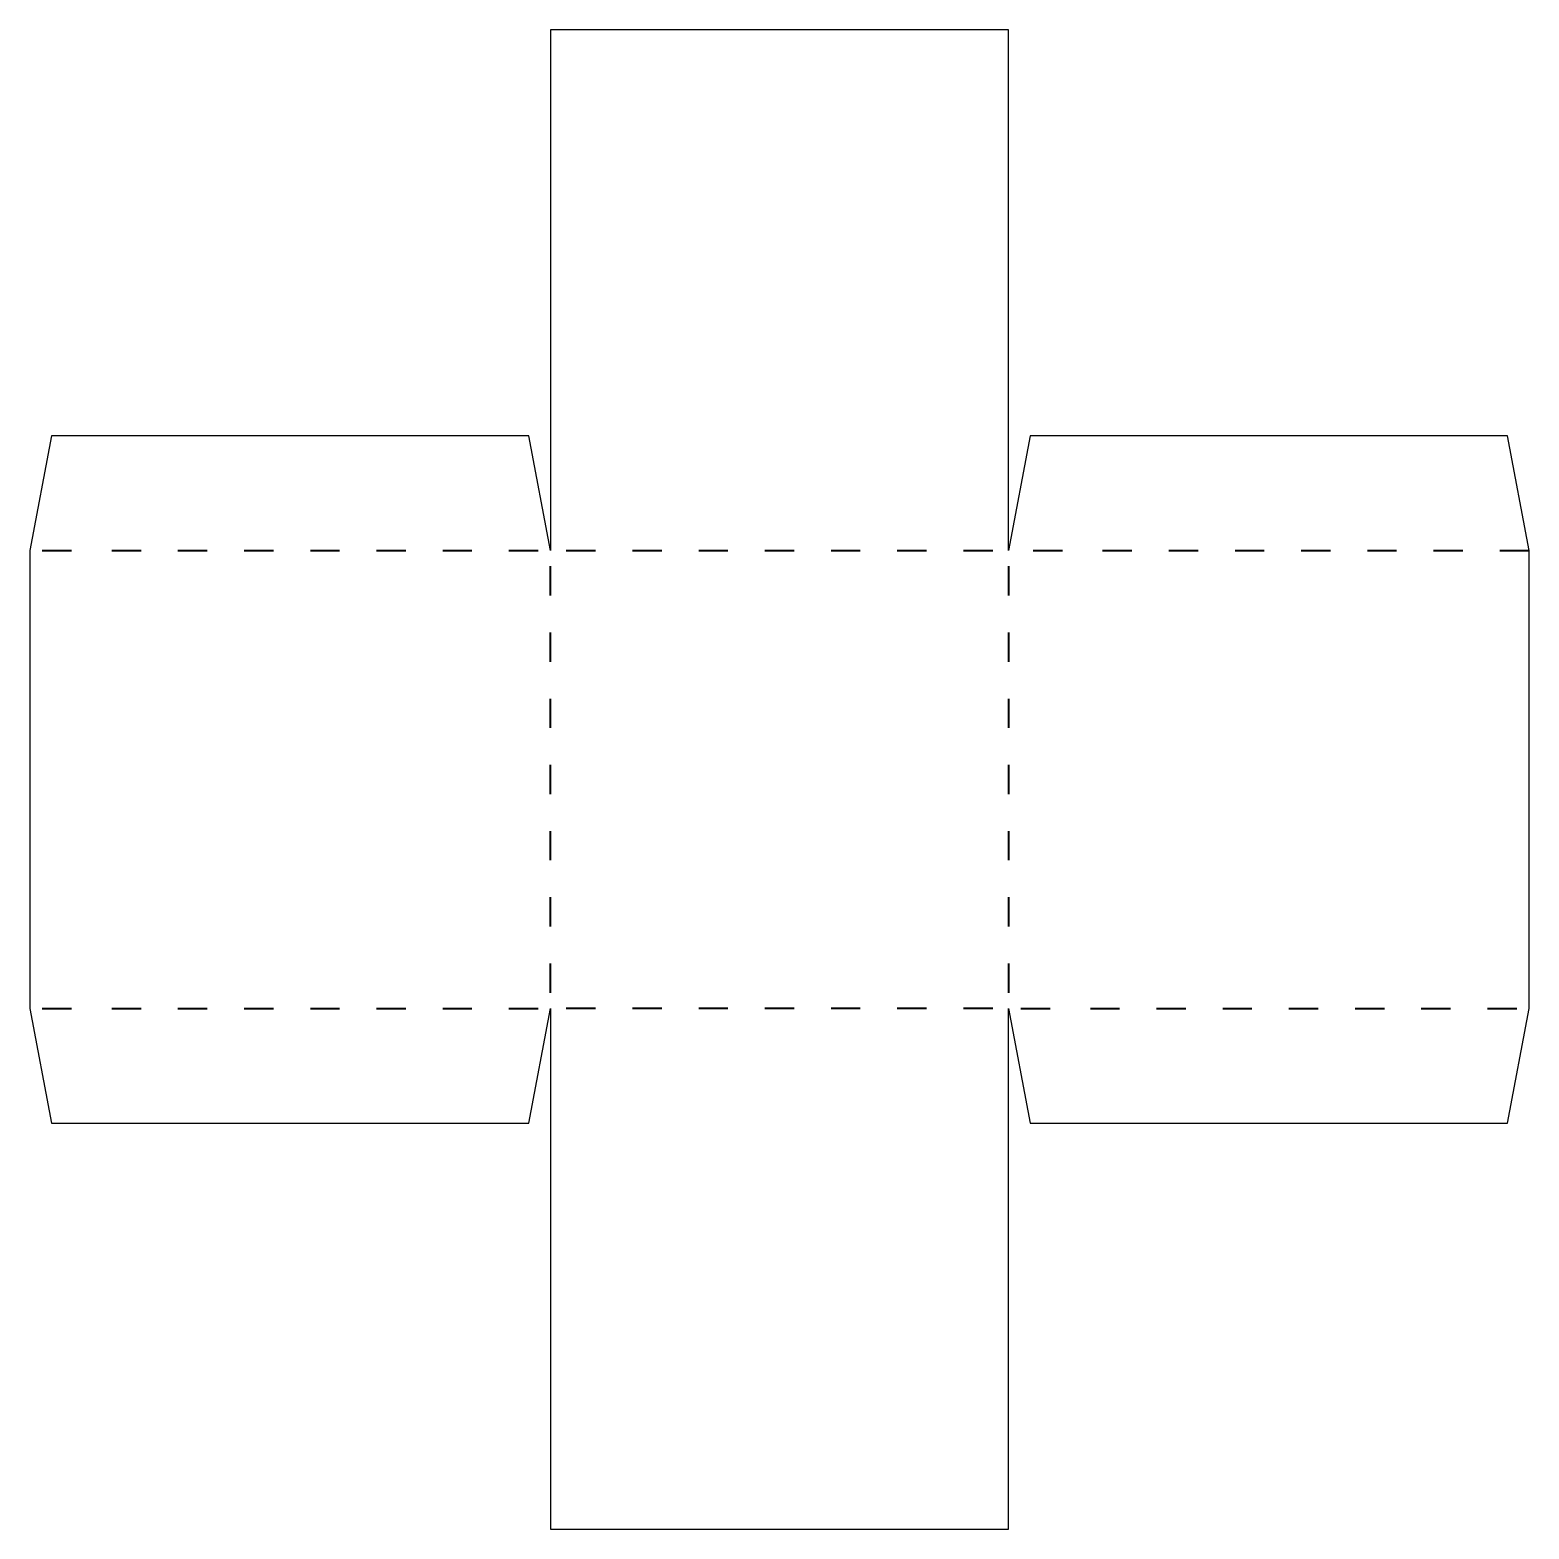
# Model space of a CAD drawing. Header units: millimetres. Extents: x -105 to 106, y -132 to 79.
import ezdxf

# ---------------------------------------------------------------- set-up
doc = ezdxf.new("R2010")
doc.units = ezdxf.units.MM
doc.header["$MEASUREMENT"] = 0
doc.layers.add('Layer 1', color=7, linetype='Continuous')

msp = doc.modelspace()

# ---------------------------------------------------------------- linework, layer by layer
at = {"layer": 'Layer 1', "color": 165}
msp.add_open_spline([(33.0646, -58.6942), (33.0646, -58.6942), (33.0648, -58.694), (33.0648, -58.694), (33.0648, -58.694), (33.0648, -58.694), (33.0644, -58.694), (33.0644, -58.694), (33.0644, -58.694), (33.0644, -58.694), (33.0644, -131.9289), (33.0644, -131.9289), (33.0644, -131.9289), (33.0644, -131.9289), (-31.3974, -131.9289), (-31.3974, -131.9289), (-31.3974, -131.9289), (-31.3974, -131.9289), (-31.3974, -58.694), (-31.3974, -58.694), (-31.3974, -58.694), (-31.3974, -58.694), (-31.3979, -58.694), (-31.3979, -58.694), (-31.3979, -58.694), (-31.3979, -58.694), (-31.3975, -58.6942), (-31.3975, -58.6942), (-31.3975, -58.6942), (-31.3975, -58.6942), (-34.4214, -74.8098), (-34.4214, -74.8098), (-34.4214, -74.8098), (-34.4214, -74.8098), (-101.6087, -74.8098), (-101.6087, -74.8098), (-101.6087, -74.8098), (-101.6087, -74.8098), (-104.6325, -58.6942), (-104.6325, -58.6942), (-104.6325, -58.6942), (-104.6325, -58.6942), (-104.6321, -58.694), (-104.6321, -58.694), (-104.6321, -58.694), (-104.6321, -58.694), (-104.6325, -58.694), (-104.6325, -58.694), (-104.6325, -58.694), (-104.6325, -58.694), (-104.6323, 5.7679), (-104.6323, 5.7679), (-104.6323, 5.7679), (-104.6323, 5.7679), (-104.6325, 5.7681), (-104.6325, 5.7681), (-104.6325, 5.7681), (-104.6325, 5.7681), (-101.6087, 21.8836), (-101.6087, 21.8836), (-101.6087, 21.8836), (-101.6087, 21.8836), (-34.4214, 21.8836), (-34.4214, 21.8836), (-34.4214, 21.8836), (-34.4214, 21.8836), (-31.3975, 5.7681), (-31.3975, 5.7681), (-31.3975, 5.7681), (-31.3975, 5.7681), (-31.3974, 5.7681), (-31.3974, 5.7681), (-31.3974, 5.7681), (-31.3974, 5.7681), (-31.3974, 79.0029), (-31.3974, 79.0029), (-31.3974, 79.0029), (-31.3974, 79.0029), (33.0644, 79.0029), (33.0644, 79.0029), (33.0644, 79.0029), (33.0644, 79.0029), (33.0644, 5.7681), (33.0644, 5.7681), (33.0644, 5.7681), (33.0644, 5.7681), (33.0646, 5.7681), (33.0646, 5.7681), (33.0646, 5.7681), (33.0646, 5.7681), (36.0883, 21.8836), (36.0883, 21.8836), (36.0883, 21.8836), (36.0883, 21.8836), (103.2756, 21.8836), (103.2756, 21.8836), (103.2756, 21.8836), (103.2756, 21.8836), (106.2995, 5.7681), (106.2995, 5.7681), (106.2995, 5.7681), (106.2995, 5.7681), (106.2993, -58.694), (106.2993, -58.694), (106.2993, -58.694), (106.2993, -58.694), (106.2992, -58.694), (106.2992, -58.694), (106.2992, -58.694), (106.2992, -58.694), (106.2995, -58.6942), (106.2995, -58.6942), (106.2995, -58.6942), (106.2995, -58.6942), (103.2756, -74.8098), (103.2756, -74.8098), (103.2756, -74.8098), (103.2756, -74.8098), (36.0883, -74.8098), (36.0883, -74.8098), (36.0883, -74.8098), (36.0883, -74.8098), (33.0646, -58.6942), (33.0646, -58.6942)], degree=3, knots=[0, 0, 0, 0, 0.03225806, 0.03225806, 0.03225806, 0.03225806, 0.06451613, 0.06451613, 0.06451613, 0.06451613, 0.09677419, 0.09677419, 0.09677419, 0.09677419, 0.12903226, 0.12903226, 0.12903226, 0.12903226, 0.16129032, 0.16129032, 0.16129032, 0.16129032, 0.19354839, 0.19354839, 0.19354839, 0.19354839, 0.22580645, 0.22580645, 0.22580645, 0.22580645, 0.25806452, 0.25806452, 0.25806452, 0.25806452, 0.29032258, 0.29032258, 0.29032258, 0.29032258, 0.32258065, 0.32258065, 0.32258065, 0.32258065, 0.35483871, 0.35483871, 0.35483871, 0.35483871, 0.38709677, 0.38709677, 0.38709677, 0.38709677, 0.41935484, 0.41935484, 0.41935484, 0.41935484, 0.4516129, 0.4516129, 0.4516129, 0.4516129, 0.48387097, 0.48387097, 0.48387097, 0.48387097, 0.51612903, 0.51612903, 0.51612903, 0.51612903, 0.5483871, 0.5483871, 0.5483871, 0.5483871, 0.58064516, 0.58064516, 0.58064516, 0.58064516, 0.61290323, 0.61290323, 0.61290323, 0.61290323, 0.64516129, 0.64516129, 0.64516129, 0.64516129, 0.67741935, 0.67741935, 0.67741935, 0.67741935, 0.70967742, 0.70967742, 0.70967742, 0.70967742, 0.74193548, 0.74193548, 0.74193548, 0.74193548, 0.77419355, 0.77419355, 0.77419355, 0.77419355, 0.80645161, 0.80645161, 0.80645161, 0.80645161, 0.83870968, 0.83870968, 0.83870968, 0.83870968, 0.87096774, 0.87096774, 0.87096774, 0.87096774, 0.90322581, 0.90322581, 0.90322581, 0.90322581, 0.93548387, 0.93548387, 0.93548387, 0.93548387, 0.96774194, 0.96774194, 0.96774194, 0.96774194, 1, 1, 1, 1], dxfattribs=at)
at = {"layer": 'Layer 1', "lineweight": 40}
for points in [[(-102.9057, 5.7683), (-102.9057, 5.7683), (-98.792, 5.7683), (-98.792, 5.7683)], [(-93.1234, 5.7683), (-93.1234, 5.7683), (-89.0097, 5.7683), (-89.0097, 5.7683)], [(-83.8091, 5.7683), (-83.8091, 5.7683), (-79.6954, 5.7683), (-79.6954, 5.7683)], [(-74.4948, 5.7683), (-74.4948, 5.7683), (-70.3811, 5.7683), (-70.3811, 5.7683)], [(-65.1805, 5.7683), (-65.1805, 5.7683), (-61.0668, 5.7683), (-61.0668, 5.7683)], [(-55.8663, 5.7683), (-55.8663, 5.7683), (-51.7525, 5.7683), (-51.7525, 5.7683)], [(-46.552, 5.7683), (-46.552, 5.7683), (-42.4383, 5.7683), (-42.4383, 5.7683)], [(-37.2377, 5.7683), (-37.2377, 5.7683), (-33.124, 5.7683), (-33.124, 5.7683)], [(-29.1662, 5.7682), (-29.1662, 5.7682), (-25.0525, 5.7682), (-25.0525, 5.7682)], [(-19.8519, 5.7682), (-19.8519, 5.7682), (-15.7382, 5.7682), (-15.7382, 5.7682)], [(-10.5376, 5.7682), (-10.5376, 5.7682), (-6.4239, 5.7682), (-6.4239, 5.7682)], [(-1.2233, 5.7682), (-1.2233, 5.7682), (2.8904, 5.7682), (2.8904, 5.7682)], [(8.0909, 5.7682), (8.0909, 5.7682), (12.2047, 5.7682), (12.2047, 5.7682)], [(17.4052, 5.7682), (17.4052, 5.7682), (21.5189, 5.7682), (21.5189, 5.7682)], [(26.7195, 5.7682), (26.7195, 5.7682), (30.8332, 5.7682), (30.8332, 5.7682)], [(36.5177, 5.7683), (36.5177, 5.7683), (40.6315, 5.7683), (40.6315, 5.7683)], [(46.3001, 5.7683), (46.3001, 5.7683), (50.4138, 5.7683), (50.4138, 5.7683)], [(55.6144, 5.7683), (55.6144, 5.7683), (59.7281, 5.7683), (59.7281, 5.7683)], [(64.9287, 5.7683), (64.9287, 5.7683), (69.0424, 5.7683), (69.0424, 5.7683)], [(74.2429, 5.7683), (74.2429, 5.7683), (78.3566, 5.7683), (78.3566, 5.7683)], [(83.5572, 5.7683), (83.5572, 5.7683), (87.6709, 5.7683), (87.6709, 5.7683)], [(92.8715, 5.7683), (92.8715, 5.7683), (96.9852, 5.7683), (96.9852, 5.7683)], [(102.1858, 5.7683), (102.1858, 5.7683), (106.2995, 5.7683), (106.2995, 5.7683)], [(-31.3978, -0.577), (-31.3978, -0.577), (-31.3978, 3.5367), (-31.3978, 3.5367)], [(33.0647, 3.5366), (33.0647, 3.5366), (33.0647, -0.5771), (33.0647, -0.5771)], [(-31.3978, -9.8913), (-31.3978, -9.8913), (-31.3978, -5.7775), (-31.3978, -5.7775)], [(33.0647, -5.7777), (33.0647, -5.7777), (33.0647, -9.8914), (33.0647, -9.8914)], [(-31.3978, -19.2055), (-31.3978, -19.2055), (-31.3978, -15.0918), (-31.3978, -15.0918)], [(33.0647, -15.0919), (33.0647, -15.0919), (33.0647, -19.2057), (33.0647, -19.2057)], [(-31.3978, -28.5198), (-31.3978, -28.5198), (-31.3978, -24.4061), (-31.3978, -24.4061)], [(33.0647, -24.4062), (33.0647, -24.4062), (33.0647, -28.5199), (33.0647, -28.5199)], [(-31.3978, -37.8341), (-31.3978, -37.8341), (-31.3978, -33.7204), (-31.3978, -33.7204)], [(33.0647, -33.7205), (33.0647, -33.7205), (33.0647, -37.8342), (33.0647, -37.8342)], [(-31.3978, -47.1484), (-31.3978, -47.1484), (-31.3978, -43.0347), (-31.3978, -43.0347)], [(33.0647, -43.0348), (33.0647, -43.0348), (33.0647, -47.1485), (33.0647, -47.1485)], [(-31.3978, -56.4627), (-31.3978, -56.4627), (-31.3978, -52.349), (-31.3978, -52.349)], [(33.0647, -52.3491), (33.0647, -52.3491), (33.0647, -56.4628), (33.0647, -56.4628)], [(-102.9057, -58.694), (-102.9057, -58.694), (-98.792, -58.694), (-98.792, -58.694)], [(-93.1234, -58.694), (-93.1234, -58.694), (-89.0097, -58.694), (-89.0097, -58.694)], [(-83.8091, -58.694), (-83.8091, -58.694), (-79.6954, -58.694), (-79.6954, -58.694)], [(-74.4948, -58.694), (-74.4948, -58.694), (-70.3811, -58.694), (-70.3811, -58.694)], [(-65.1805, -58.694), (-65.1805, -58.694), (-61.0668, -58.694), (-61.0668, -58.694)], [(-55.8663, -58.694), (-55.8663, -58.694), (-51.7525, -58.694), (-51.7525, -58.694)], [(-46.552, -58.694), (-46.552, -58.694), (-42.4383, -58.694), (-42.4383, -58.694)], [(-37.2377, -58.694), (-37.2377, -58.694), (-33.124, -58.694), (-33.124, -58.694)], [(-25.0526, -58.6942), (-25.0526, -58.6942), (-29.1663, -58.6942), (-29.1663, -58.6942)], [(-15.7383, -58.6942), (-15.7383, -58.6942), (-19.852, -58.6942), (-19.852, -58.6942)], [(-6.424, -58.6942), (-6.424, -58.6942), (-10.5377, -58.6942), (-10.5377, -58.6942)], [(2.8903, -58.6942), (2.8903, -58.6942), (-1.2235, -58.6942), (-1.2235, -58.6942)], [(12.2045, -58.6942), (12.2045, -58.6942), (8.0908, -58.6942), (8.0908, -58.6942)], [(21.5188, -58.6942), (21.5188, -58.6942), (17.4051, -58.6942), (17.4051, -58.6942)], [(30.8331, -58.6942), (30.8331, -58.6942), (26.7194, -58.6942), (26.7194, -58.6942)], [(34.7911, -58.694), (34.7911, -58.694), (38.9048, -58.694), (38.9048, -58.694)], [(44.5734, -58.694), (44.5734, -58.694), (48.6872, -58.694), (48.6872, -58.694)], [(53.8877, -58.694), (53.8877, -58.694), (58.0014, -58.694), (58.0014, -58.694)], [(63.202, -58.694), (63.202, -58.694), (67.3157, -58.694), (67.3157, -58.694)], [(72.5163, -58.694), (72.5163, -58.694), (76.63, -58.694), (76.63, -58.694)], [(81.8306, -58.694), (81.8306, -58.694), (85.9443, -58.694), (85.9443, -58.694)], [(91.1449, -58.694), (91.1449, -58.694), (95.2586, -58.694), (95.2586, -58.694)], [(100.4591, -58.694), (100.4591, -58.694), (104.5729, -58.694), (104.5729, -58.694)]]:
    msp.add_open_spline(points, degree=3, dxfattribs=at)

doc.saveas('drawing.dxf')
